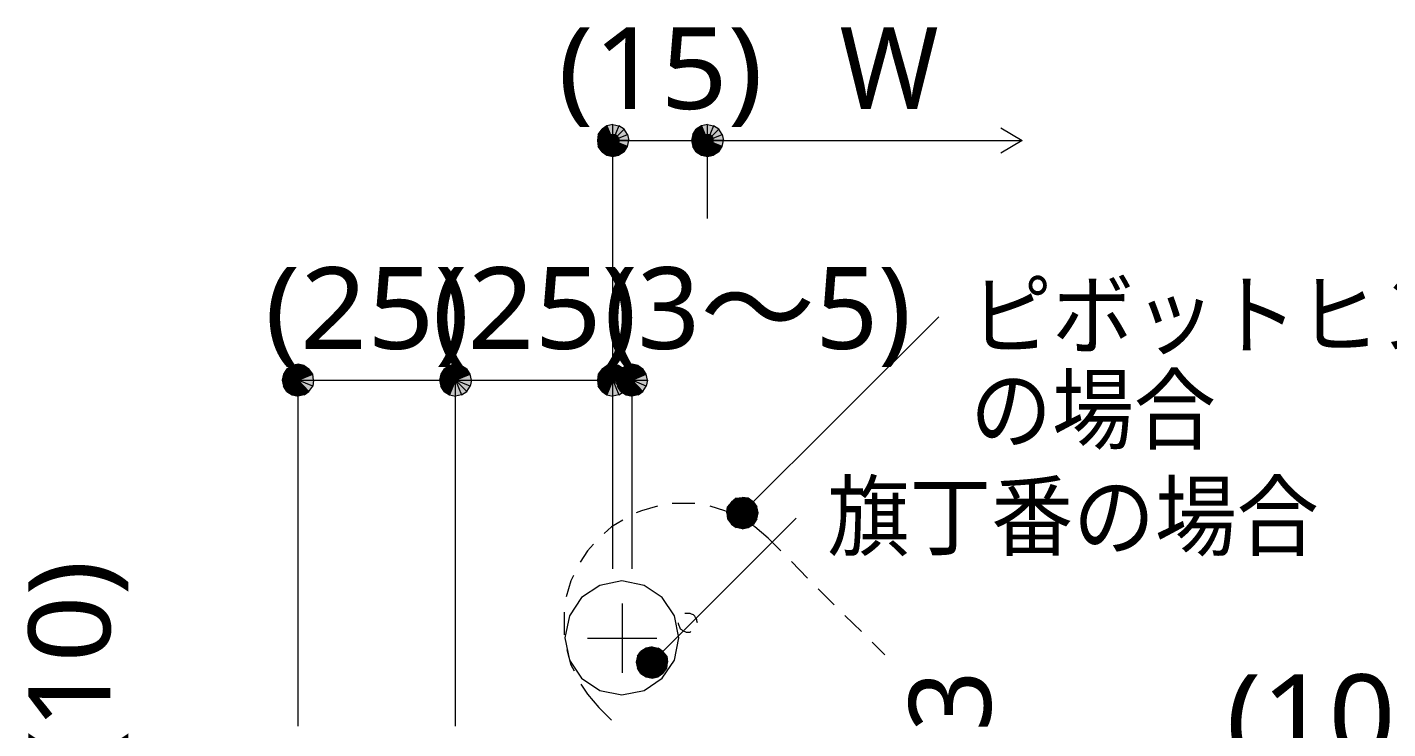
# Model space of a CAD drawing. Header units: millimetres. Extents: x 0 to 420, y 0 to 297.
# Drawn here: x 213.94 to 257.14, y 238.68 to 260.96 of the extents above; entities that cross this region are included whole.
import ezdxf
from ezdxf.enums import TextEntityAlignment as Align

# ---------------------------------------------------------------- set-up
doc = ezdxf.new("R2010")
doc.units = ezdxf.units.MM
doc.styles.add('kst32b', font='NotoSansJP-Variable.ttf')

msp = doc.modelspace()

# ---------------------------------------------------------------- hatches: boundary and pattern name
h = msp.add_hatch(color=7)
h.paths.add_polyline_path([(232.346, 257.831), (232.198, 257.725), (232.537, 257.365), (232.346, 257.831)])
h.paths.add_polyline_path([(232.198, 257.725), (232.537, 257.365), (232.071, 257.556), (232.198, 257.725)])
h.paths.add_polyline_path([(232.537, 257.365), (232.071, 257.556), (232.05, 257.365), (232.537, 257.365)])
h = msp.add_hatch(color=7)
h.paths.add_polyline_path([(232.897, 257.725), (232.728, 257.831), (232.537, 257.365), (232.897, 257.725)])
h.paths.add_polyline_path([(232.728, 257.831), (232.537, 257.365), (232.537, 257.873), (232.728, 257.831)])
h.paths.add_polyline_path([(232.537, 257.365), (232.537, 257.873), (232.346, 257.831), (232.537, 257.365)])
h = msp.add_hatch(color=7)
h.paths.add_polyline_path([(232.537, 257.556), (232.431, 257.535), (232.537, 257.365), (232.537, 257.556)])
h.paths.add_polyline_path([(232.431, 257.535), (232.537, 257.365), (232.368, 257.471), (232.431, 257.535)])
h.paths.add_polyline_path([(232.537, 257.365), (232.368, 257.471), (232.346, 257.365), (232.537, 257.365)])
h = msp.add_hatch(color=7)
h.paths.add_polyline_path([(233.003, 257.175), (233.045, 257.365), (232.537, 257.365), (233.003, 257.175)])
h.paths.add_polyline_path([(233.045, 257.365), (232.537, 257.365), (233.003, 257.556), (233.045, 257.365)])
h.paths.add_polyline_path([(232.537, 257.365), (233.003, 257.556), (232.897, 257.725), (232.537, 257.365)])
h = msp.add_hatch(color=7)
h.paths.add_polyline_path([(232.749, 257.365), (232.706, 257.471), (232.537, 257.365), (232.749, 257.365)])
h.paths.add_polyline_path([(232.706, 257.471), (232.537, 257.365), (232.643, 257.535), (232.706, 257.471)])
h.paths.add_polyline_path([(232.537, 257.365), (232.643, 257.535), (232.537, 257.556), (232.537, 257.365)])
h = msp.add_hatch(color=7)
h.paths.add_polyline_path([(235.352, 257.831), (235.183, 257.725), (235.543, 257.365), (235.352, 257.831)])
h.paths.add_polyline_path([(235.183, 257.725), (235.543, 257.365), (235.077, 257.556), (235.183, 257.725)])
h.paths.add_polyline_path([(235.543, 257.365), (235.077, 257.556), (235.035, 257.365), (235.543, 257.365)])
h = msp.add_hatch(color=7)
h.paths.add_polyline_path([(235.543, 257.556), (235.437, 257.535), (235.543, 257.365), (235.543, 257.556)])
h.paths.add_polyline_path([(235.437, 257.535), (235.543, 257.365), (235.373, 257.471), (235.437, 257.535)])
h.paths.add_polyline_path([(235.543, 257.365), (235.373, 257.471), (235.331, 257.365), (235.543, 257.365)])
h = msp.add_hatch(color=7)
h.paths.add_polyline_path([(235.903, 257.725), (235.733, 257.831), (235.543, 257.365), (235.903, 257.725)])
h.paths.add_polyline_path([(235.733, 257.831), (235.543, 257.365), (235.543, 257.873), (235.733, 257.831)])
h.paths.add_polyline_path([(235.543, 257.365), (235.543, 257.873), (235.352, 257.831), (235.543, 257.365)])
h = msp.add_hatch(color=7)
h.paths.add_polyline_path([(236.008, 257.175), (236.051, 257.365), (235.543, 257.365), (236.008, 257.175)])
h.paths.add_polyline_path([(236.051, 257.365), (235.543, 257.365), (236.008, 257.556), (236.051, 257.365)])
h.paths.add_polyline_path([(235.543, 257.365), (236.008, 257.556), (235.903, 257.725), (235.543, 257.365)])
h = msp.add_hatch(color=7)
h.paths.add_polyline_path([(235.733, 257.365), (235.712, 257.471), (235.543, 257.365), (235.733, 257.365)])
h.paths.add_polyline_path([(235.712, 257.471), (235.543, 257.365), (235.649, 257.535), (235.712, 257.471)])
h.paths.add_polyline_path([(235.543, 257.365), (235.649, 257.535), (235.543, 257.556), (235.543, 257.365)])
h = msp.add_hatch(color=7)
h.paths.add_polyline_path([(232.05, 257.365), (232.071, 257.175), (232.537, 257.365), (232.05, 257.365)])
h.paths.add_polyline_path([(232.071, 257.175), (232.537, 257.365), (232.198, 257.006), (232.071, 257.175)])
h.paths.add_polyline_path([(232.537, 257.365), (232.198, 257.006), (232.346, 256.9), (232.537, 257.365)])
h = msp.add_hatch(color=7)
h.paths.add_polyline_path([(232.346, 257.365), (232.368, 257.26), (232.537, 257.365), (232.346, 257.365)])
h.paths.add_polyline_path([(232.368, 257.26), (232.537, 257.365), (232.431, 257.196), (232.368, 257.26)])
h.paths.add_polyline_path([(232.537, 257.365), (232.431, 257.196), (232.537, 257.175), (232.537, 257.365)])
for points in [[(232.346, 256.9), (232.537, 256.857), (232.537, 257.365), (232.346, 256.9)], [(235.352, 256.9), (235.543, 256.857), (235.543, 257.365), (235.352, 256.9)], [(222.081, 249.936), (222.038, 249.746), (222.546, 249.746), (222.081, 249.936)], [(227.076, 249.936), (227.034, 249.746), (227.542, 249.746), (227.076, 249.936)], [(232.071, 249.936), (232.05, 249.746), (232.537, 249.746), (232.071, 249.936)], [(232.685, 249.936), (232.643, 249.746), (233.151, 249.746), (232.685, 249.936)], [(236.178, 245.343), (236.305, 245.173), (236.643, 245.533), (236.178, 245.343)], [(233.595, 240.326), (233.786, 240.284), (233.786, 240.792), (233.595, 240.326)]]:
    msp.add_hatch(color=7).paths.add_polyline_path(points)
h = msp.add_hatch(color=7)
h.paths.add_polyline_path([(232.537, 257.175), (232.643, 257.196), (232.537, 257.365), (232.537, 257.175)])
h.paths.add_polyline_path([(232.643, 257.196), (232.537, 257.365), (232.706, 257.26), (232.643, 257.196)])
h.paths.add_polyline_path([(232.537, 257.365), (232.706, 257.26), (232.749, 257.365), (232.537, 257.365)])
h = msp.add_hatch(color=7)
h.paths.add_polyline_path([(232.537, 256.857), (232.728, 256.9), (232.537, 257.365), (232.537, 256.857)])
h.paths.add_polyline_path([(232.728, 256.9), (232.537, 257.365), (232.897, 257.006), (232.728, 256.9)])
h.paths.add_polyline_path([(232.537, 257.365), (232.897, 257.006), (233.003, 257.175), (232.537, 257.365)])
h = msp.add_hatch(color=7)
h.paths.add_polyline_path([(235.035, 257.365), (235.077, 257.175), (235.543, 257.365), (235.035, 257.365)])
h.paths.add_polyline_path([(235.077, 257.175), (235.543, 257.365), (235.183, 257.006), (235.077, 257.175)])
h.paths.add_polyline_path([(235.543, 257.365), (235.183, 257.006), (235.352, 256.9), (235.543, 257.365)])
h = msp.add_hatch(color=7)
h.paths.add_polyline_path([(235.331, 257.365), (235.373, 257.26), (235.543, 257.365), (235.331, 257.365)])
h.paths.add_polyline_path([(235.373, 257.26), (235.543, 257.365), (235.437, 257.196), (235.373, 257.26)])
h.paths.add_polyline_path([(235.543, 257.365), (235.437, 257.196), (235.543, 257.175), (235.543, 257.365)])
h = msp.add_hatch(color=7)
h.paths.add_polyline_path([(235.543, 257.175), (235.649, 257.196), (235.543, 257.365), (235.543, 257.175)])
h.paths.add_polyline_path([(235.649, 257.196), (235.543, 257.365), (235.712, 257.26), (235.649, 257.196)])
h.paths.add_polyline_path([(235.543, 257.365), (235.712, 257.26), (235.733, 257.365), (235.543, 257.365)])
h = msp.add_hatch(color=7)
h.paths.add_polyline_path([(235.543, 256.857), (235.733, 256.9), (235.543, 257.365), (235.543, 256.857)])
h.paths.add_polyline_path([(235.733, 256.9), (235.543, 257.365), (235.903, 257.006), (235.733, 256.9)])
h.paths.add_polyline_path([(235.543, 257.365), (235.903, 257.006), (236.008, 257.175), (235.543, 257.365)])
h = msp.add_hatch(color=7)
h.paths.add_polyline_path([(222.546, 250.254), (222.356, 250.211), (222.546, 249.746), (222.546, 250.254)])
h.paths.add_polyline_path([(222.356, 250.211), (222.546, 249.746), (222.187, 250.105), (222.356, 250.211)])
h.paths.add_polyline_path([(222.546, 249.746), (222.187, 250.105), (222.081, 249.936), (222.546, 249.746)])
h = msp.add_hatch(color=7)
h.paths.add_polyline_path([(223.012, 249.936), (222.885, 250.105), (222.546, 249.746), (223.012, 249.936)])
h.paths.add_polyline_path([(222.885, 250.105), (222.546, 249.746), (222.737, 250.211), (222.885, 250.105)])
h.paths.add_polyline_path([(222.546, 249.746), (222.737, 250.211), (222.546, 250.254), (222.546, 249.746)])
h = msp.add_hatch(color=7)
h.paths.add_polyline_path([(227.542, 250.254), (227.351, 250.211), (227.542, 249.746), (227.542, 250.254)])
h.paths.add_polyline_path([(227.351, 250.211), (227.542, 249.746), (227.182, 250.105), (227.351, 250.211)])
h.paths.add_polyline_path([(227.542, 249.746), (227.182, 250.105), (227.076, 249.936), (227.542, 249.746)])
h = msp.add_hatch(color=7)
h.paths.add_polyline_path([(228.007, 249.936), (227.902, 250.105), (227.542, 249.746), (228.007, 249.936)])
h.paths.add_polyline_path([(227.902, 250.105), (227.542, 249.746), (227.732, 250.211), (227.902, 250.105)])
h.paths.add_polyline_path([(227.542, 249.746), (227.732, 250.211), (227.542, 250.254), (227.542, 249.746)])
h = msp.add_hatch(color=7)
h.paths.add_polyline_path([(232.537, 250.254), (232.346, 250.211), (232.537, 249.746), (232.537, 250.254)])
h.paths.add_polyline_path([(232.346, 250.211), (232.537, 249.746), (232.198, 250.105), (232.346, 250.211)])
h.paths.add_polyline_path([(232.537, 249.746), (232.198, 250.105), (232.071, 249.936), (232.537, 249.746)])
h = msp.add_hatch(color=7)
h.paths.add_polyline_path([(233.003, 249.936), (232.897, 250.105), (232.537, 249.746), (233.003, 249.936)])
h.paths.add_polyline_path([(232.897, 250.105), (232.537, 249.746), (232.728, 250.211), (232.897, 250.105)])
h.paths.add_polyline_path([(232.537, 249.746), (232.728, 250.211), (232.537, 250.254), (232.537, 249.746)])
h = msp.add_hatch(color=7)
h.paths.add_polyline_path([(233.151, 250.254), (232.96, 250.211), (233.151, 249.746), (233.151, 250.254)])
h.paths.add_polyline_path([(232.96, 250.211), (233.151, 249.746), (232.791, 250.105), (232.96, 250.211)])
h.paths.add_polyline_path([(233.151, 249.746), (232.791, 250.105), (232.685, 249.936), (233.151, 249.746)])
h = msp.add_hatch(color=7)
h.paths.add_polyline_path([(233.595, 249.936), (233.489, 250.105), (233.151, 249.746), (233.595, 249.936)])
h.paths.add_polyline_path([(233.489, 250.105), (233.151, 249.746), (233.341, 250.211), (233.489, 250.105)])
h.paths.add_polyline_path([(233.151, 249.746), (233.341, 250.211), (233.151, 250.254), (233.151, 249.746)])
h = msp.add_hatch(color=7)
h.paths.add_polyline_path([(222.038, 249.746), (222.081, 249.555), (222.546, 249.746), (222.038, 249.746)])
h.paths.add_polyline_path([(222.081, 249.555), (222.546, 249.746), (222.187, 249.386), (222.081, 249.555)])
h.paths.add_polyline_path([(222.546, 249.746), (222.187, 249.386), (222.356, 249.28), (222.546, 249.746)])
h = msp.add_hatch(color=7)
h.paths.add_polyline_path([(222.356, 249.28), (222.546, 249.237), (222.546, 249.746), (222.356, 249.28)])
h.paths.add_polyline_path([(222.546, 249.237), (222.546, 249.746), (222.737, 249.28), (222.546, 249.237)])
h.paths.add_polyline_path([(222.546, 249.746), (222.737, 249.28), (222.885, 249.386), (222.546, 249.746)])
h = msp.add_hatch(color=7)
h.paths.add_polyline_path([(222.885, 249.386), (223.012, 249.555), (222.546, 249.746), (222.885, 249.386)])
h.paths.add_polyline_path([(223.012, 249.555), (222.546, 249.746), (223.033, 249.746), (223.012, 249.555)])
h.paths.add_polyline_path([(222.546, 249.746), (223.033, 249.746), (223.012, 249.936), (222.546, 249.746)])
h = msp.add_hatch(color=7)
h.paths.add_polyline_path([(227.034, 249.746), (227.076, 249.555), (227.542, 249.746), (227.034, 249.746)])
h.paths.add_polyline_path([(227.076, 249.555), (227.542, 249.746), (227.182, 249.386), (227.076, 249.555)])
h.paths.add_polyline_path([(227.542, 249.746), (227.182, 249.386), (227.351, 249.28), (227.542, 249.746)])
h = msp.add_hatch(color=7)
h.paths.add_polyline_path([(227.351, 249.28), (227.542, 249.237), (227.542, 249.746), (227.351, 249.28)])
h.paths.add_polyline_path([(227.542, 249.237), (227.542, 249.746), (227.732, 249.28), (227.542, 249.237)])
h.paths.add_polyline_path([(227.542, 249.746), (227.732, 249.28), (227.902, 249.386), (227.542, 249.746)])
h = msp.add_hatch(color=7)
h.paths.add_polyline_path([(227.902, 249.386), (228.007, 249.555), (227.542, 249.746), (227.902, 249.386)])
h.paths.add_polyline_path([(228.007, 249.555), (227.542, 249.746), (228.05, 249.746), (228.007, 249.555)])
h.paths.add_polyline_path([(227.542, 249.746), (228.05, 249.746), (228.007, 249.936), (227.542, 249.746)])
h = msp.add_hatch(color=7)
h.paths.add_polyline_path([(232.05, 249.746), (232.071, 249.555), (232.537, 249.746), (232.05, 249.746)])
h.paths.add_polyline_path([(232.071, 249.555), (232.537, 249.746), (232.198, 249.386), (232.071, 249.555)])
h.paths.add_polyline_path([(232.537, 249.746), (232.198, 249.386), (232.346, 249.28), (232.537, 249.746)])
h = msp.add_hatch(color=7)
h.paths.add_polyline_path([(232.346, 249.28), (232.537, 249.237), (232.537, 249.746), (232.346, 249.28)])
h.paths.add_polyline_path([(232.537, 249.237), (232.537, 249.746), (232.728, 249.28), (232.537, 249.237)])
h.paths.add_polyline_path([(232.537, 249.746), (232.728, 249.28), (232.897, 249.386), (232.537, 249.746)])
h = msp.add_hatch(color=7)
h.paths.add_polyline_path([(232.897, 249.386), (233.003, 249.555), (232.537, 249.746), (232.897, 249.386)])
h.paths.add_polyline_path([(233.003, 249.555), (232.537, 249.746), (233.045, 249.746), (233.003, 249.555)])
h.paths.add_polyline_path([(232.537, 249.746), (233.045, 249.746), (233.003, 249.936), (232.537, 249.746)])
h = msp.add_hatch(color=7)
h.paths.add_polyline_path([(232.643, 249.746), (232.685, 249.555), (233.151, 249.746), (232.643, 249.746)])
h.paths.add_polyline_path([(232.685, 249.555), (233.151, 249.746), (232.791, 249.386), (232.685, 249.555)])
h.paths.add_polyline_path([(233.151, 249.746), (232.791, 249.386), (232.96, 249.28), (233.151, 249.746)])
h = msp.add_hatch(color=7)
h.paths.add_polyline_path([(232.96, 249.28), (233.151, 249.237), (233.151, 249.746), (232.96, 249.28)])
h.paths.add_polyline_path([(233.151, 249.237), (233.151, 249.746), (233.341, 249.28), (233.151, 249.237)])
h.paths.add_polyline_path([(233.151, 249.746), (233.341, 249.28), (233.489, 249.386), (233.151, 249.746)])
h = msp.add_hatch(color=7)
h.paths.add_polyline_path([(233.489, 249.386), (233.595, 249.555), (233.151, 249.746), (233.489, 249.386)])
h.paths.add_polyline_path([(233.595, 249.555), (233.151, 249.746), (233.638, 249.746), (233.595, 249.555)])
h.paths.add_polyline_path([(233.151, 249.746), (233.638, 249.746), (233.595, 249.936), (233.151, 249.746)])
h = msp.add_hatch(color=7)
h.paths.add_polyline_path([(236.305, 245.872), (236.178, 245.724), (236.643, 245.533), (236.305, 245.872)])
h.paths.add_polyline_path([(236.178, 245.724), (236.643, 245.533), (236.156, 245.533), (236.178, 245.724)])
h.paths.add_polyline_path([(236.643, 245.533), (236.156, 245.533), (236.178, 245.343), (236.643, 245.533)])
h = msp.add_hatch(color=7)
h.paths.add_polyline_path([(236.834, 245.999), (236.643, 246.02), (236.643, 245.533), (236.834, 245.999)])
h.paths.add_polyline_path([(236.643, 246.02), (236.643, 245.533), (236.453, 245.999), (236.643, 246.02)])
h.paths.add_polyline_path([(236.643, 245.533), (236.453, 245.999), (236.305, 245.872), (236.643, 245.533)])
h = msp.add_hatch(color=7)
h.paths.add_polyline_path([(237.151, 245.533), (237.109, 245.724), (236.643, 245.533), (237.151, 245.533)])
h.paths.add_polyline_path([(237.109, 245.724), (236.643, 245.533), (237.003, 245.872), (237.109, 245.724)])
h.paths.add_polyline_path([(236.643, 245.533), (237.003, 245.872), (236.834, 245.999), (236.643, 245.533)])
h = msp.add_hatch(color=7)
h.paths.add_polyline_path([(236.305, 245.173), (236.453, 245.068), (236.643, 245.533), (236.305, 245.173)])
h.paths.add_polyline_path([(236.453, 245.068), (236.643, 245.533), (236.643, 245.025), (236.453, 245.068)])
h.paths.add_polyline_path([(236.643, 245.533), (236.643, 245.025), (236.834, 245.068), (236.643, 245.533)])
h = msp.add_hatch(color=7)
h.paths.add_polyline_path([(236.834, 245.068), (237.003, 245.173), (236.643, 245.533), (236.834, 245.068)])
h.paths.add_polyline_path([(237.003, 245.173), (236.643, 245.533), (237.109, 245.343), (237.003, 245.173)])
h.paths.add_polyline_path([(236.643, 245.533), (237.109, 245.343), (237.151, 245.533), (236.643, 245.533)])
h = msp.add_hatch(color=7)
h.paths.add_polyline_path([(233.595, 241.237), (233.426, 241.131), (233.786, 240.792), (233.595, 241.237)])
h.paths.add_polyline_path([(233.426, 241.131), (233.786, 240.792), (233.32, 240.982), (233.426, 241.131)])
h.paths.add_polyline_path([(233.786, 240.792), (233.32, 240.982), (233.278, 240.792), (233.786, 240.792)])
h = msp.add_hatch(color=7)
h.paths.add_polyline_path([(234.125, 241.131), (233.976, 241.237), (233.786, 240.792), (234.125, 241.131)])
h.paths.add_polyline_path([(233.976, 241.237), (233.786, 240.792), (233.786, 241.279), (233.976, 241.237)])
h.paths.add_polyline_path([(233.786, 240.792), (233.786, 241.279), (233.595, 241.237), (233.786, 240.792)])
h = msp.add_hatch(color=7)
h.paths.add_polyline_path([(234.252, 240.601), (234.273, 240.792), (233.786, 240.792), (234.252, 240.601)])
h.paths.add_polyline_path([(234.273, 240.792), (233.786, 240.792), (234.252, 240.982), (234.273, 240.792)])
h.paths.add_polyline_path([(233.786, 240.792), (234.252, 240.982), (234.125, 241.131), (233.786, 240.792)])
h = msp.add_hatch(color=7)
h.paths.add_polyline_path([(233.278, 240.792), (233.32, 240.601), (233.786, 240.792), (233.278, 240.792)])
h.paths.add_polyline_path([(233.32, 240.601), (233.786, 240.792), (233.426, 240.432), (233.32, 240.601)])
h.paths.add_polyline_path([(233.786, 240.792), (233.426, 240.432), (233.595, 240.326), (233.786, 240.792)])
h = msp.add_hatch(color=7)
h.paths.add_polyline_path([(233.786, 240.284), (233.976, 240.326), (233.786, 240.792), (233.786, 240.284)])
h.paths.add_polyline_path([(233.976, 240.326), (233.786, 240.792), (234.125, 240.432), (233.976, 240.326)])
h.paths.add_polyline_path([(233.786, 240.792), (234.125, 240.432), (234.252, 240.601), (233.786, 240.792)])

# ---------------------------------------------------------------- linework, layer by layer
at = {"lineweight": 0}
for points in [[(232.537, 257.365), (232.071, 257.556), (232.05, 257.365)], [(232.198, 257.725), (232.537, 257.365), (232.071, 257.556)], [(232.346, 257.831), (232.198, 257.725), (232.537, 257.365)], [(232.537, 257.365), (232.537, 257.873), (232.346, 257.831)], [(232.431, 257.535), (232.537, 257.365), (232.368, 257.471)], [(232.537, 257.556), (232.431, 257.535), (232.537, 257.365)], [(232.728, 257.831), (232.537, 257.365), (232.537, 257.873)], [(232.897, 257.725), (232.728, 257.831), (232.537, 257.365)], [(232.537, 257.365), (233.003, 257.556), (232.897, 257.725)], [(232.537, 257.365), (232.643, 257.535), (232.537, 257.556)], [(233.045, 257.365), (232.537, 257.365), (233.003, 257.556)], [(232.706, 257.471), (232.537, 257.365), (232.643, 257.535)], [(235.543, 257.365), (235.077, 257.556), (235.035, 257.365)], [(235.183, 257.725), (235.543, 257.365), (235.077, 257.556)], [(235.352, 257.831), (235.183, 257.725), (235.543, 257.365)], [(235.543, 257.365), (235.543, 257.873), (235.352, 257.831)], [(235.437, 257.535), (235.543, 257.365), (235.373, 257.471)], [(235.543, 257.556), (235.437, 257.535), (235.543, 257.365)], [(235.733, 257.831), (235.543, 257.365), (235.543, 257.873)], [(235.903, 257.725), (235.733, 257.831), (235.543, 257.365)], [(235.543, 257.365), (236.008, 257.556), (235.903, 257.725)], [(235.543, 257.365), (235.649, 257.535), (235.543, 257.556)], [(236.051, 257.365), (235.543, 257.365), (236.008, 257.556)], [(235.712, 257.471), (235.543, 257.365), (235.649, 257.535)], [(232.05, 257.365), (232.071, 257.175), (232.537, 257.365)], [(232.071, 257.175), (232.537, 257.365), (232.198, 257.006)], [(232.537, 257.365), (232.198, 257.006), (232.346, 256.9)], [(232.537, 257.365), (232.368, 257.471), (232.346, 257.365)], [(232.346, 257.365), (232.368, 257.26), (232.537, 257.365)], [(232.346, 256.9), (232.537, 256.857), (232.537, 257.365)], [(232.368, 257.26), (232.537, 257.365), (232.431, 257.196)], [(232.537, 257.365), (232.431, 257.196), (232.537, 257.175)], [(232.749, 257.365), (232.706, 257.471), (232.537, 257.365)], [(232.537, 257.175), (232.643, 257.196), (232.537, 257.365)], [(232.643, 257.196), (232.537, 257.365), (232.706, 257.26)], [(232.537, 257.365), (232.706, 257.26), (232.749, 257.365)], [(232.537, 256.857), (232.728, 256.9), (232.537, 257.365)], [(232.728, 256.9), (232.537, 257.365), (232.897, 257.006)], [(232.537, 257.365), (232.897, 257.006), (233.003, 257.175)], [(233.003, 257.175), (233.045, 257.365), (232.537, 257.365)], [(235.035, 257.365), (235.077, 257.175), (235.543, 257.365)], [(235.077, 257.175), (235.543, 257.365), (235.183, 257.006)], [(235.543, 257.365), (235.183, 257.006), (235.352, 256.9)], [(235.543, 257.365), (235.373, 257.471), (235.331, 257.365)], [(235.331, 257.365), (235.373, 257.26), (235.543, 257.365)], [(235.352, 256.9), (235.543, 256.857), (235.543, 257.365)], [(235.373, 257.26), (235.543, 257.365), (235.437, 257.196)], [(235.543, 257.365), (235.437, 257.196), (235.543, 257.175)], [(235.733, 257.365), (235.712, 257.471), (235.543, 257.365)], [(235.543, 257.175), (235.649, 257.196), (235.543, 257.365)], [(235.649, 257.196), (235.543, 257.365), (235.712, 257.26)], [(235.543, 257.365), (235.712, 257.26), (235.733, 257.365)], [(235.543, 256.857), (235.733, 256.9), (235.543, 257.365)], [(235.733, 256.9), (235.543, 257.365), (235.903, 257.006)], [(235.543, 257.365), (235.903, 257.006), (236.008, 257.175)], [(236.008, 257.175), (236.051, 257.365), (235.543, 257.365)], [(222.356, 250.211), (222.546, 249.746), (222.187, 250.105)], [(222.546, 250.254), (222.356, 250.211), (222.546, 249.746)], [(222.546, 249.746), (222.737, 250.211), (222.546, 250.254)], [(222.885, 250.105), (222.546, 249.746), (222.737, 250.211)], [(227.351, 250.211), (227.542, 249.746), (227.182, 250.105)], [(227.542, 250.254), (227.351, 250.211), (227.542, 249.746)], [(227.542, 249.746), (227.732, 250.211), (227.542, 250.254)], [(227.902, 250.105), (227.542, 249.746), (227.732, 250.211)], [(232.346, 250.211), (232.537, 249.746), (232.198, 250.105)], [(232.537, 250.254), (232.346, 250.211), (232.537, 249.746)], [(232.537, 249.746), (232.728, 250.211), (232.537, 250.254)], [(232.897, 250.105), (232.537, 249.746), (232.728, 250.211)], [(232.96, 250.211), (233.151, 249.746), (232.791, 250.105)], [(233.151, 250.254), (232.96, 250.211), (233.151, 249.746)], [(233.151, 249.746), (233.341, 250.211), (233.151, 250.254)], [(233.489, 250.105), (233.151, 249.746), (233.341, 250.211)], [(222.081, 249.936), (222.038, 249.746), (222.546, 249.746)], [(222.038, 249.746), (222.081, 249.555), (222.546, 249.746)], [(222.546, 249.746), (222.187, 250.105), (222.081, 249.936)], [(222.081, 249.555), (222.546, 249.746), (222.187, 249.386)], [(222.546, 249.746), (222.187, 249.386), (222.356, 249.28)], [(222.356, 249.28), (222.546, 249.237), (222.546, 249.746)], [(223.012, 249.936), (222.885, 250.105), (222.546, 249.746)], [(222.546, 249.746), (223.033, 249.746), (223.012, 249.936)], [(222.546, 249.237), (222.546, 249.746), (222.737, 249.28)], [(222.546, 249.746), (222.737, 249.28), (222.885, 249.386)], [(222.885, 249.386), (223.012, 249.555), (222.546, 249.746)], [(223.012, 249.555), (222.546, 249.746), (223.033, 249.746)], [(227.076, 249.936), (227.034, 249.746), (227.542, 249.746)], [(227.034, 249.746), (227.076, 249.555), (227.542, 249.746)], [(227.542, 249.746), (227.182, 250.105), (227.076, 249.936)], [(227.076, 249.555), (227.542, 249.746), (227.182, 249.386)], [(227.542, 249.746), (227.182, 249.386), (227.351, 249.28)], [(227.351, 249.28), (227.542, 249.237), (227.542, 249.746)], [(228.007, 249.936), (227.902, 250.105), (227.542, 249.746)], [(227.542, 249.746), (228.05, 249.746), (228.007, 249.936)], [(227.542, 249.237), (227.542, 249.746), (227.732, 249.28)], [(227.542, 249.746), (227.732, 249.28), (227.902, 249.386)], [(227.902, 249.386), (228.007, 249.555), (227.542, 249.746)], [(228.007, 249.555), (227.542, 249.746), (228.05, 249.746)], [(232.071, 249.936), (232.05, 249.746), (232.537, 249.746)], [(232.05, 249.746), (232.071, 249.555), (232.537, 249.746)], [(232.537, 249.746), (232.198, 250.105), (232.071, 249.936)], [(232.071, 249.555), (232.537, 249.746), (232.198, 249.386)], [(232.537, 249.746), (232.198, 249.386), (232.346, 249.28)], [(232.346, 249.28), (232.537, 249.237), (232.537, 249.746)], [(233.003, 249.936), (232.897, 250.105), (232.537, 249.746)], [(232.537, 249.746), (233.045, 249.746), (233.003, 249.936)], [(232.537, 249.237), (232.537, 249.746), (232.728, 249.28)], [(232.537, 249.746), (232.728, 249.28), (232.897, 249.386)], [(232.897, 249.386), (233.003, 249.555), (232.537, 249.746)], [(233.003, 249.555), (232.537, 249.746), (233.045, 249.746)], [(232.685, 249.936), (232.643, 249.746), (233.151, 249.746)], [(232.643, 249.746), (232.685, 249.555), (233.151, 249.746)], [(233.151, 249.746), (232.791, 250.105), (232.685, 249.936)], [(232.685, 249.555), (233.151, 249.746), (232.791, 249.386)], [(233.151, 249.746), (232.791, 249.386), (232.96, 249.28)], [(232.96, 249.28), (233.151, 249.237), (233.151, 249.746)], [(233.595, 249.936), (233.489, 250.105), (233.151, 249.746)], [(233.151, 249.746), (233.638, 249.746), (233.595, 249.936)], [(233.151, 249.237), (233.151, 249.746), (233.341, 249.28)], [(233.151, 249.746), (233.341, 249.28), (233.489, 249.386)], [(233.489, 249.386), (233.595, 249.555), (233.151, 249.746)], [(233.595, 249.555), (233.151, 249.746), (233.638, 249.746)], [(236.305, 245.872), (236.178, 245.724), (236.643, 245.533)], [(236.643, 245.533), (236.453, 245.999), (236.305, 245.872)], [(236.643, 246.02), (236.643, 245.533), (236.453, 245.999)], [(236.834, 245.999), (236.643, 246.02), (236.643, 245.533)], [(236.643, 245.533), (237.003, 245.872), (236.834, 245.999)], [(237.109, 245.724), (236.643, 245.533), (237.003, 245.872)], [(236.178, 245.724), (236.643, 245.533), (236.156, 245.533)], [(236.643, 245.533), (236.156, 245.533), (236.178, 245.343)], [(236.178, 245.343), (236.305, 245.173), (236.643, 245.533)], [(236.305, 245.173), (236.453, 245.068), (236.643, 245.533)], [(236.453, 245.068), (236.643, 245.533), (236.643, 245.025)], [(237.151, 245.533), (237.109, 245.724), (236.643, 245.533)], [(236.643, 245.533), (236.643, 245.025), (236.834, 245.068)], [(236.834, 245.068), (237.003, 245.173), (236.643, 245.533)], [(237.003, 245.173), (236.643, 245.533), (237.109, 245.343)], [(236.643, 245.533), (237.109, 245.343), (237.151, 245.533)], [(233.426, 241.131), (233.786, 240.792), (233.32, 240.982)], [(233.595, 241.237), (233.426, 241.131), (233.786, 240.792)], [(233.786, 240.792), (233.786, 241.279), (233.595, 241.237)], [(233.976, 241.237), (233.786, 240.792), (233.786, 241.279)], [(234.125, 241.131), (233.976, 241.237), (233.786, 240.792)], [(233.786, 240.792), (234.252, 240.982), (234.125, 241.131)], [(233.786, 240.792), (233.32, 240.982), (233.278, 240.792)], [(233.278, 240.792), (233.32, 240.601), (233.786, 240.792)], [(233.32, 240.601), (233.786, 240.792), (233.426, 240.432)], [(233.786, 240.792), (233.426, 240.432), (233.595, 240.326)], [(233.595, 240.326), (233.786, 240.284), (233.786, 240.792)], [(234.273, 240.792), (233.786, 240.792), (234.252, 240.982)], [(233.786, 240.284), (233.976, 240.326), (233.786, 240.792)], [(233.976, 240.326), (233.786, 240.792), (234.125, 240.432)], [(233.786, 240.792), (234.125, 240.432), (234.252, 240.601)], [(234.252, 240.601), (234.273, 240.792), (233.786, 240.792)]]:
    msp.add_lwpolyline(points, close=True, dxfattribs=at)
at = {"lineweight": 13}
for points in [[(244.856, 257.768), (245.533, 257.365), (244.856, 256.963)], [(232.537, 257.365), (235.543, 257.365)], [(232.537, 243.755), (232.537, 257.365)], [(232.749, 257.365), (232.939, 257.365)], [(235.543, 254.889), (235.543, 257.365), (245.533, 257.365)], [(235.733, 257.365), (235.945, 257.365)], [(236.643, 245.533), (242.887, 251.756)], [(222.546, 238.76), (222.546, 249.746)], [(222.546, 249.746), (227.542, 249.746), (232.537, 249.746), (233.151, 249.746)], [(227.542, 238.76), (227.542, 249.746)], [(233.151, 243.755), (233.151, 249.746)], [(233.955, 245.745), (233.447, 245.597), (233.278, 245.533)], [(235.141, 245.83), (235.056, 245.83), (234.505, 245.83), (234.421, 245.83)], [(236.305, 245.512), (236.093, 245.597), (235.627, 245.745)], [(232.854, 245.3), (232.495, 245.089), (232.262, 244.877)], [(233.786, 240.792), (238.358, 245.364)], [(237.469, 244.729), (237.046, 245.089), (236.728, 245.3)], [(237.469, 244.729), (237.871, 244.327)], [(231.923, 244.538), (231.733, 244.327), (231.5, 243.967)], [(238.21, 243.988), (238.718, 243.459)], [(231.288, 243.544), (231.204, 243.374), (231.055, 242.866)], [(239.056, 243.12), (239.564, 242.612)], [(230.992, 242.379), (230.992, 242.316), (230.992, 241.766), (230.992, 241.66)], [(232.833, 242.655), (232.833, 240.453)], [(234.611, 242.041), (234.611, 242.02), (234.633, 241.956), (234.654, 241.914), (234.675, 241.85), (234.717, 241.829), (234.76, 241.787), (234.823, 241.766), (234.865, 241.745), (234.929, 241.745), (234.992, 241.745), (235.013, 241.766)], [(235.225, 242.041), (235.204, 242.104), (235.204, 242.147), (235.162, 242.21), (235.141, 242.253), (235.098, 242.295), (235.035, 242.316), (234.992, 242.337), (234.929, 242.337), (234.865, 242.337), (234.823, 242.337)], [(239.903, 242.274), (240.432, 241.766)], [(231.733, 241.554), (233.934, 241.554)], [(231.077, 241.194), (231.204, 240.707), (231.309, 240.517)], [(240.771, 241.427), (241.173, 241.025)], [(231.521, 240.093), (231.733, 239.776), (232.093, 239.353)], [(232.495, 238.95), (232.093, 239.353)]]:
    msp.add_lwpolyline(points, dxfattribs=at)
msp.add_lwpolyline([(234.633, 241.565), (234.49, 242.269), (234.102, 242.844), (233.527, 243.232), (232.823, 243.374), (232.118, 243.232), (231.543, 242.844), (231.155, 242.269), (231.013, 241.565), (231.155, 240.86), (231.543, 240.285), (232.118, 239.897), (232.823, 239.755), (233.527, 239.897), (234.102, 240.285), (234.49, 240.86)], close=True, dxfattribs=at)

# ---------------------------------------------------------------- texts
at = {"style": 'kst32b'}
for s, height, p, p2 in [('(15)', 2.5989, (230.801, 258.36), (237.299, 258.36)), ('(25)', 2.5989, (221.488, 250.74), (227.985, 250.74)), ('(25)', 2.5989, (226.801, 250.74), (233.298, 250.74)), ('(3～5)', 2.5989, (232.262, 250.74), (242.008, 250.74)), ('ピボットヒンジ', 2.0791, (243.882, 250.783), (262.075, 250.783)), ('の場合', 2.0791, (243.882, 247.777), (251.679, 247.777)), ('旗丁番の場合', 2.0791, (239.353, 244.39), (254.946, 244.39)), ('(10)', 2.5989, (216.577, 237.532), (216.577, 244.03)), ('(10)', 2.5989, (252.01, 237.807), (258.508, 237.807))]:
    msp.add_text(s, height=height, dxfattribs=at).set_placement(p, p2, align=Align.FIT)
msp.add_text('W', height=2.599, dxfattribs=at).set_placement((239.734, 258.36))
msp.add_text('3', height=2.599, rotation=90, dxfattribs=at).set_placement((244.539, 238.591))

doc.saveas('drawing.dxf')
